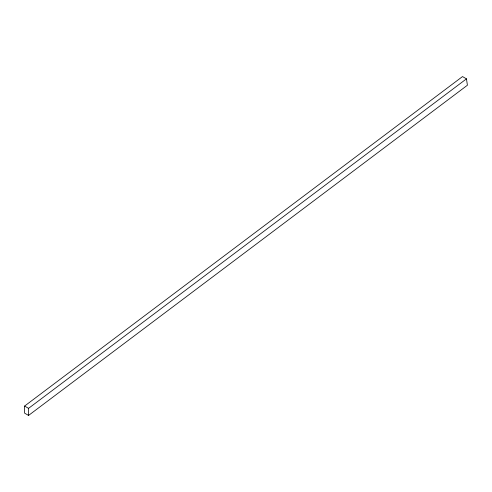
<?xml version="1.0" encoding="UTF-8"?>
<svg xmlns="http://www.w3.org/2000/svg" width="492" height="492" viewBox="0 0 492 492"><rect width="100%" height="100%" fill="white"/><g stroke="black" fill="none" stroke-linecap="round" stroke-linejoin="round"><path stroke-width="0.74" d="M24.6 406.06L462.511 76.574L466.471 78.855L467.4 85.239L28.561 415.426L24.6 413.145L24.6 406.06L28.561 408.348L28.561 415.426M28.561 408.348L466.471 78.855"/></g></svg>
